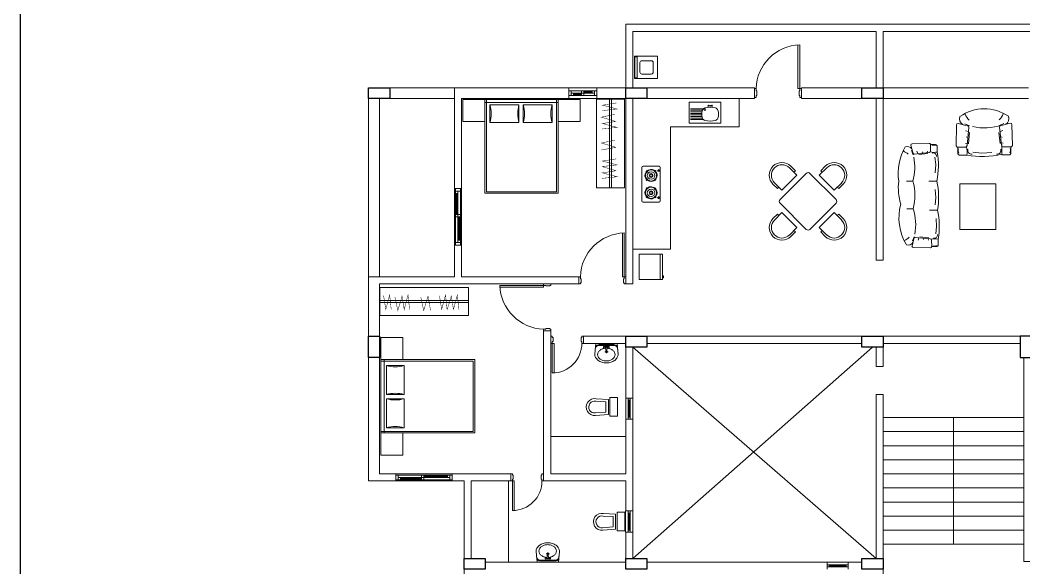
# Model space of a CAD drawing. Header units: inches. Extents: x 1 to 89, y 1 to 111.
# Drawn here: x 1.21 to 22.6, y 32.95 to 44.62 of the extents above; entities that cross this region are included whole.
import ezdxf

# ---------------------------------------------------------------- set-up
doc = ezdxf.new("R2010")
doc.units = ezdxf.units.IN
doc.header["$MEASUREMENT"] = 0
for name, color, linetype, lineweight in [('col', 250, 'Continuous', 25), ('elev 1', 252, 'Continuous', 9), ('forms', 251, 'Continuous', 20), ('FUR', 250, 'Continuous', 9), ('ROAD', 8, 'Continuous', 30), ('walls', 250, 'Continuous', 18)]:
    doc.layers.add(name, color=color, linetype=linetype, lineweight=lineweight)

msp = doc.modelspace()

# ---------------------------------------------------------------- linework, layer by layer
at = {"layer": 'col'}
for points in [[(8.633, 43.178), (9.083, 43.178), (9.083, 42.948), (8.633, 42.948)], [(14.113, 43.178), (14.563, 43.178), (14.563, 42.948), (14.113, 42.948)], [(19.147, 43.178), (19.597, 43.178), (19.597, 42.948), (19.147, 42.948)], [(8.863, 37.883), (8.863, 37.433), (8.633, 37.433), (8.633, 37.883)], [(14.113, 37.883), (14.563, 37.883), (14.563, 37.653), (14.113, 37.653)], [(19.147, 37.883), (19.597, 37.883), (19.597, 37.653), (19.147, 37.653)], [(22.747, 37.433), (22.747, 37.883), (22.517, 37.883), (22.517, 37.433)], [(10.667, 33.153), (11.117, 33.153), (11.117, 32.923), (10.667, 32.923)], [(14.113, 33.153), (14.563, 33.153), (14.563, 32.923), (14.113, 32.923)], [(19.147, 33.153), (19.597, 33.153), (19.597, 32.923), (19.147, 32.923)]]:
    msp.add_lwpolyline(points, close=True, dxfattribs=at)
at = {"layer": 'elev 1'}
for p, q in [((13.498, 43.178), (12.898, 43.178)), ((12.898, 42.948), (13.498, 42.948)), ((10.463, 41.028), (10.463, 39.828)), ((10.613, 41.028), (10.613, 39.828)), ((14.112, 36.568), (14.112, 36.118)), ((14.263, 36.568), (14.263, 36.118)), ((19.597, 36.153), (22.597, 36.153)), ((21.097, 36.153), (21.097, 33.453)), ((19.597, 35.853), (22.597, 35.853)), ((19.597, 35.553), (22.597, 35.553)), ((19.597, 35.253), (22.597, 35.253)), ((10.413, 34.953), (9.213, 34.953)), ((19.597, 34.953), (22.597, 34.953)), ((9.213, 34.803), (10.413, 34.803)), ((19.597, 34.653), (22.597, 34.653)), ((19.597, 34.353), (22.597, 34.353)), ((14.111, 34.163), (14.111, 33.713)), ((14.263, 34.163), (14.263, 33.713)), ((19.597, 34.053), (22.597, 34.053)), ((19.597, 33.753), (22.597, 33.753)), ((19.597, 33.453), (22.597, 33.453)), ((18.405, 33.074), (18.855, 33.074))]:
    msp.add_line(p, q, dxfattribs=at)
at = {"layer": 'forms'}
for p, q in [((19.372, 37.653), (14.263, 33.153)), ((19.447, 33.153), (14.263, 37.653))]:
    msp.add_line(p, q, dxfattribs=at)
at = {"layer": 'FUR'}
for p, q in [((17.783, 43.159), (17.783, 44.091)), ((14.296, 43.848), (14.296, 43.375)), ((14.787, 43.848), (14.296, 43.848)), ((14.309, 43.837), (14.309, 43.386)), ((14.357, 43.837), (14.309, 43.837)), ((14.357, 43.386), (14.357, 43.837)), ((14.415, 43.712), (14.415, 43.511)), ((14.657, 43.753), (14.456, 43.753)), ((14.699, 43.511), (14.699, 43.712)), ((14.787, 43.375), (14.787, 43.848)), ((14.456, 43.47), (14.657, 43.47)), ((14.296, 43.375), (14.787, 43.375)), ((14.309, 43.386), (14.357, 43.386)), ((13.498, 43.113), (12.898, 43.113)), ((12.898, 43.113), (12.898, 43.013)), ((12.948, 43.113), (12.898, 43.113)), ((12.898, 43.113), (12.898, 43.013)), ((12.898, 43.013), (13.448, 43.013)), ((12.948, 43.013), (12.948, 43.113)), ((12.948, 43.013), (12.948, 43.113)), ((12.948, 43.063), (13.448, 43.063)), ((12.998, 43.013), (12.998, 43.063)), ((12.998, 43.048), (13.173, 43.048)), ((12.998, 43.038), (13.173, 43.038)), ((12.998, 43.028), (13.173, 43.028)), ((13.173, 43.113), (13.173, 43.013)), ((13.223, 43.113), (13.223, 43.013)), ((13.223, 43.098), (13.398, 43.098)), ((13.223, 43.088), (13.398, 43.088)), ((13.223, 43.078), (13.398, 43.078)), ((13.398, 43.113), (13.398, 43.063)), ((13.448, 43.063), (13.448, 43.113)), ((13.448, 43.063), (13.448, 43.013)), ((13.498, 43.013), (13.448, 43.013)), ((13.498, 43.113), (13.498, 43.063)), ((13.498, 43.063), (13.498, 43.013)), ((17.807, 43.015), (17.807, 43.111)), ((17.807, 43.111), (17.822, 43.111)), ((17.822, 43.015), (17.807, 43.015)), ((17.822, 43.111), (17.822, 43.159)), ((17.822, 43.159), (17.855, 43.159)), ((17.822, 42.967), (17.822, 43.015)), ((17.855, 43.159), (17.855, 42.967)), ((11.11, 42.927), (10.638, 42.927)), ((10.638, 42.927), (10.638, 42.461)), ((11.11, 40.929), (11.11, 42.927)), ((11.11, 42.927), (12.673, 42.927)), ((11.11, 42.927), (11.11, 42.461)), ((11.11, 42.461), (11.11, 42.927)), ((11.11, 42.863), (12.673, 42.863)), ((11.143, 40.963), (11.143, 42.927)), ((11.22, 42.812), (11.22, 42.436)), ((11.838, 42.812), (11.22, 42.812)), ((11.838, 42.436), (11.838, 42.812)), ((11.927, 42.812), (11.927, 42.436)), ((12.544, 42.812), (11.927, 42.812)), ((12.544, 42.436), (12.544, 42.812)), ((12.64, 42.927), (12.64, 40.963)), ((12.673, 42.927), (12.673, 40.929)), ((13.144, 42.927), (12.673, 42.927)), ((12.673, 42.927), (12.673, 42.461)), ((13.144, 42.461), (13.144, 42.927)), ((13.767, 42.932), (13.767, 41.045)), ((13.807, 42.932), (13.807, 41.045)), ((15.463, 42.869), (15.463, 42.42)), ((15.463, 42.869), (16.136, 42.869)), ((16.136, 42.869), (16.136, 42.42)), ((16.529, 42.948), (16.529, 42.348)), ((17.855, 42.967), (17.822, 42.967)), ((15.767, 42.731), (15.493, 42.731)), ((15.746, 42.698), (15.493, 42.698)), ((15.737, 42.664), (15.493, 42.664)), ((15.733, 42.631), (15.493, 42.631)), ((15.733, 42.598), (15.493, 42.598)), ((10.638, 42.461), (11.11, 42.461)), ((11.22, 42.436), (11.838, 42.436)), ((11.927, 42.436), (12.544, 42.436)), ((12.673, 42.461), (13.144, 42.461)), ((16.136, 42.42), (15.463, 42.42)), ((15.737, 42.565), (15.493, 42.565)), ((15.746, 42.532), (15.493, 42.532)), ((15.767, 42.498), (15.493, 42.498)), ((21.159, 42.383), (21.156, 41.943)), ((21.388, 42.369), (21.195, 42.419)), ((21.335, 42.408), (21.441, 42.365)), ((22.167, 42.413), (22.06, 42.369)), ((22.114, 42.374), (22.306, 42.426)), ((22.342, 42.39), (22.351, 41.949)), ((15.063, 42.348), (15.063, 39.741)), ((15.063, 42.348), (16.529, 42.348)), ((21.413, 42.245), (21.355, 42.263)), ((21.385, 41.948), (21.424, 42.334)), ((21.437, 42.221), (21.415, 41.984)), ((22.066, 42.224), (22.092, 41.988)), ((22.121, 41.952), (22.078, 42.337)), ((22.09, 42.248), (22.148, 42.268)), ((20.231, 41.795), (20.188, 41.953)), ((20.218, 41.983), (20.581, 41.99)), ((20.608, 41.964), (20.627, 41.965)), ((20.608, 41.964), (20.608, 41.831)), ((20.627, 41.965), (20.644, 41.966)), ((20.644, 41.966), (20.658, 41.966)), ((20.658, 41.966), (20.669, 41.967)), ((20.669, 41.967), (20.679, 41.967)), ((20.679, 41.967), (20.687, 41.967)), ((20.687, 41.967), (20.694, 41.966)), ((20.694, 41.966), (20.7, 41.966)), ((20.7, 41.966), (20.706, 41.965)), ((20.706, 41.965), (20.711, 41.965)), ((20.711, 41.965), (20.715, 41.964)), ((20.715, 41.964), (20.719, 41.963)), ((20.719, 41.963), (20.723, 41.962)), ((20.723, 41.962), (20.727, 41.96)), ((20.727, 41.96), (20.73, 41.959)), ((20.73, 41.959), (20.733, 41.957)), ((20.733, 41.957), (20.737, 41.955)), ((20.737, 41.955), (20.739, 41.952)), ((20.739, 41.952), (20.742, 41.949)), ((20.742, 41.949), (20.744, 41.946)), ((20.744, 41.946), (20.746, 41.943)), ((20.746, 41.943), (20.747, 41.939)), ((20.747, 41.939), (20.748, 41.934)), ((20.748, 41.934), (20.749, 41.93)), ((20.749, 41.93), (20.749, 41.808)), ((21.385, 41.998), (21.352, 41.993)), ((21.399, 42.129), (21.37, 42.124)), ((22.105, 42.133), (22.134, 42.128)), ((22.12, 42.002), (22.154, 41.998)), ((22.128, 41.76), (22.127, 41.969)), ((20.199, 41.838), (20.235, 41.751)), ((20.579, 41.801), (20.261, 41.765)), ((20.335, 41.775), (20.318, 41.823)), ((20.355, 41.755), (20.55, 41.776)), ((20.43, 41.788), (20.434, 41.812)), ((20.538, 41.8), (20.541, 41.828)), ((21.186, 41.85), (21.185, 41.836)), ((21.185, 41.836), (21.186, 41.824)), ((21.187, 41.887), (21.186, 41.867)), ((21.186, 41.867), (21.186, 41.85)), ((21.186, 41.824), (21.186, 41.814)), ((21.186, 41.814), (21.186, 41.806)), ((21.186, 41.806), (21.187, 41.799)), ((21.188, 41.911), (21.187, 41.887)), ((21.187, 41.799), (21.188, 41.792)), ((21.188, 41.911), (21.349, 41.912)), ((21.188, 41.792), (21.189, 41.786)), ((21.189, 41.786), (21.19, 41.78)), ((21.19, 41.78), (21.191, 41.775)), ((21.191, 41.775), (21.192, 41.771)), ((21.192, 41.771), (21.194, 41.766)), ((21.194, 41.766), (21.196, 41.762)), ((21.196, 41.762), (21.198, 41.759)), ((21.198, 41.759), (21.201, 41.755)), ((21.201, 41.755), (21.204, 41.752)), ((21.204, 41.752), (21.208, 41.748)), ((21.208, 41.748), (21.211, 41.746)), ((21.211, 41.746), (21.216, 41.744)), ((21.216, 41.744), (21.221, 41.742)), ((21.221, 41.742), (21.226, 41.741)), ((21.226, 41.741), (21.231, 41.741)), ((21.231, 41.741), (21.379, 41.741)), ((21.512, 41.806), (21.701, 41.783)), ((21.701, 41.783), (21.914, 41.798)), ((22.277, 41.747), (22.13, 41.746)), ((22.319, 41.918), (22.158, 41.917)), ((22.283, 41.747), (22.277, 41.747)), ((22.288, 41.748), (22.283, 41.747)), ((22.293, 41.75), (22.288, 41.748)), ((22.297, 41.752), (22.293, 41.75)), ((22.301, 41.755), (22.297, 41.752)), ((22.305, 41.758), (22.301, 41.755)), ((22.308, 41.761), (22.305, 41.758)), ((22.31, 41.765), (22.308, 41.761)), ((22.313, 41.769), (22.31, 41.765)), ((22.314, 41.773), (22.313, 41.769)), ((22.316, 41.777), (22.314, 41.773)), ((22.317, 41.782), (22.316, 41.777)), ((22.319, 41.787), (22.317, 41.782)), ((22.319, 41.918), (22.32, 41.894)), ((22.32, 41.792), (22.319, 41.787)), ((22.32, 41.894), (22.321, 41.873)), ((22.321, 41.805), (22.32, 41.799)), ((22.32, 41.799), (22.32, 41.792)), ((22.321, 41.873), (22.322, 41.857)), ((22.322, 41.812), (22.321, 41.805)), ((22.322, 41.857), (22.322, 41.842)), ((22.322, 41.842), (22.322, 41.831)), ((22.322, 41.831), (22.322, 41.821)), ((22.322, 41.821), (22.322, 41.812)), ((14.484, 41.507), (14.822, 41.507)), ((17.632, 41.505), (17.727, 41.41)), ((18.364, 41.505), (18.268, 41.41)), ((20.697, 41.697), (20.718, 41.542)), ((20.718, 41.542), (20.707, 41.366)), ((14.457, 41.48), (14.457, 40.769)), ((14.55, 41.407), (14.554, 41.411)), ((14.577, 41.38), (14.55, 41.407)), ((14.554, 41.411), (14.581, 41.384)), ((14.581, 41.384), (14.577, 41.38)), ((14.752, 41.413), (14.725, 41.387)), ((14.725, 41.387), (14.729, 41.383)), ((14.729, 41.383), (14.756, 41.409)), ((14.756, 41.409), (14.752, 41.413)), ((14.812, 41.398), (14.812, 41.427)), ((14.812, 41.427), (14.816, 41.427)), ((14.816, 41.398), (14.812, 41.398)), ((14.816, 41.427), (14.816, 41.398)), ((14.849, 41.48), (14.849, 40.769)), ((17.958, 41.354), (17.401, 40.797)), ((17.759, 41.314), (17.441, 40.996)), ((17.6, 41.473), (17.759, 41.314)), ((17.727, 41.41), (17.695, 41.378)), ((18.594, 40.797), (18.037, 41.354)), ((18.395, 41.473), (18.236, 41.314)), ((18.236, 41.314), (18.554, 40.996)), ((18.268, 41.41), (18.3, 41.378)), ((14.548, 41.209), (14.574, 41.235)), ((14.552, 41.205), (14.548, 41.209)), ((14.578, 41.231), (14.552, 41.205)), ((14.574, 41.235), (14.578, 41.231)), ((14.727, 41.238), (14.723, 41.234)), ((14.723, 41.234), (14.749, 41.207)), ((14.753, 41.211), (14.727, 41.238)), ((14.749, 41.207), (14.753, 41.211)), ((17.345, 41.028), (17.25, 41.123)), ((17.441, 40.996), (17.282, 41.155)), ((18.554, 40.996), (18.714, 41.155)), ((18.65, 41.028), (18.745, 41.123)), ((20.229, 41.187), (20.093, 41.186)), ((20.741, 41.19), (20.568, 41.189)), ((21.235, 41.129), (21.235, 40.155)), ((22.001, 41.129), (21.235, 41.129)), ((22.001, 40.155), (22.001, 41.129)), ((10.488, 41.028), (10.488, 40.928)), ((10.488, 41.028), (10.588, 41.028)), ((10.488, 40.978), (10.488, 41.028)), ((10.588, 41.028), (10.488, 41.028)), ((10.488, 40.428), (10.488, 40.978)), ((10.588, 40.978), (10.488, 40.978)), ((10.588, 40.978), (10.488, 40.978)), ((10.588, 40.978), (10.488, 40.978)), ((10.538, 40.928), (10.488, 40.928)), ((10.503, 40.928), (10.503, 40.478)), ((10.513, 40.928), (10.513, 40.478)), ((10.523, 40.928), (10.523, 40.478)), ((10.538, 40.928), (10.538, 40.978)), ((10.538, 40.478), (10.538, 40.928)), ((10.588, 40.428), (10.588, 41.028)), ((10.588, 41.028), (10.588, 40.978)), ((12.673, 40.929), (11.11, 40.929)), ((12.64, 40.963), (11.143, 40.963)), ((14.552, 41.044), (14.548, 41.04)), ((14.548, 41.04), (14.574, 41.014)), ((14.577, 40.869), (14.55, 40.842)), ((14.578, 41.018), (14.552, 41.044)), ((14.554, 40.838), (14.581, 40.865)), ((14.574, 41.014), (14.578, 41.018)), ((14.581, 40.865), (14.577, 40.869)), ((14.723, 41.015), (14.749, 41.042)), ((14.727, 41.011), (14.723, 41.015)), ((14.725, 40.862), (14.729, 40.866)), ((14.752, 40.836), (14.725, 40.862)), ((14.753, 41.038), (14.727, 41.011)), ((14.729, 40.866), (14.756, 40.84)), ((14.749, 41.042), (14.753, 41.038)), ((17.377, 41.06), (17.345, 41.028)), ((18.618, 41.06), (18.65, 41.028)), ((20.722, 40.837), (20.709, 41.013)), ((14.484, 40.742), (14.822, 40.742)), ((14.55, 40.842), (14.554, 40.838)), ((14.756, 40.84), (14.752, 40.836)), ((14.812, 40.851), (14.812, 40.822)), ((14.816, 40.851), (14.812, 40.851)), ((14.812, 40.822), (14.816, 40.822)), ((14.816, 40.822), (14.816, 40.851)), ((17.401, 40.718), (17.958, 40.161)), ((18.037, 40.161), (18.594, 40.718)), ((20.703, 40.682), (20.722, 40.837)), ((10.488, 40.478), (10.588, 40.478)), ((10.538, 39.878), (10.538, 40.478)), ((10.588, 39.828), (10.588, 40.478)), ((17.25, 40.391), (17.345, 40.487)), ((17.282, 40.36), (17.441, 40.519)), ((17.345, 40.487), (17.377, 40.455)), ((17.441, 40.519), (17.759, 40.201)), ((18.554, 40.519), (18.236, 40.201)), ((18.714, 40.36), (18.554, 40.519)), ((18.65, 40.487), (18.618, 40.455)), ((18.745, 40.391), (18.65, 40.487)), ((20.235, 40.599), (20.099, 40.598)), ((20.756, 40.572), (20.584, 40.571)), ((10.488, 40.428), (10.488, 39.828)), ((10.488, 40.428), (10.538, 40.428)), ((10.538, 40.428), (10.588, 40.428)), ((10.553, 39.928), (10.553, 40.428)), ((10.563, 39.928), (10.563, 40.428)), ((10.573, 39.928), (10.573, 40.428)), ((20.719, 40.064), (20.738, 40.22)), ((20.738, 40.22), (20.725, 40.395)), ((14.041, 39.153), (14.041, 40.085)), ((17.759, 40.201), (17.6, 40.041)), ((17.727, 40.105), (17.632, 40.01)), ((17.695, 40.137), (17.727, 40.105)), ((18.236, 40.201), (18.395, 40.041)), ((18.3, 40.137), (18.268, 40.105)), ((18.268, 40.105), (18.364, 40.01)), ((20.222, 39.917), (20.257, 40.005)), ((20.377, 40.002), (20.572, 39.983)), ((21.235, 40.155), (22.001, 40.155)), ((10.488, 39.878), (10.488, 39.828)), ((10.588, 39.878), (10.488, 39.878)), ((10.588, 39.878), (10.488, 39.878)), ((10.488, 39.828), (10.588, 39.828)), ((10.488, 39.828), (10.588, 39.828)), ((10.588, 39.928), (10.538, 39.928)), ((20.254, 39.961), (20.213, 39.802)), ((20.601, 39.959), (20.283, 39.991)), ((20.357, 39.982), (20.341, 39.934)), ((20.452, 39.97), (20.457, 39.947)), ((20.56, 39.959), (20.564, 39.931)), ((20.632, 39.797), (20.631, 39.929)), ((20.632, 39.797), (20.651, 39.795)), ((20.651, 39.795), (20.668, 39.795)), ((20.668, 39.795), (20.682, 39.794)), ((20.682, 39.794), (20.694, 39.794)), ((20.694, 39.794), (20.704, 39.794)), ((20.704, 39.794), (20.712, 39.795)), ((20.712, 39.795), (20.719, 39.795)), ((20.719, 39.795), (20.725, 39.796)), ((20.725, 39.796), (20.73, 39.796)), ((20.73, 39.796), (20.735, 39.797)), ((20.735, 39.797), (20.74, 39.798)), ((20.74, 39.798), (20.744, 39.799)), ((20.744, 39.799), (20.748, 39.8)), ((20.748, 39.8), (20.751, 39.801)), ((20.751, 39.801), (20.755, 39.803)), ((20.755, 39.803), (20.758, 39.805)), ((20.758, 39.805), (20.761, 39.807)), ((20.761, 39.807), (20.763, 39.81)), ((20.763, 39.81), (20.766, 39.812)), ((20.766, 39.812), (20.768, 39.816)), ((20.768, 39.816), (20.77, 39.819)), ((20.77, 39.819), (20.771, 39.823)), ((20.771, 39.823), (20.772, 39.827)), ((20.772, 39.832), (20.772, 39.954)), ((20.772, 39.827), (20.772, 39.832)), ((14.263, 39.741), (15.063, 39.741)), ((14.893, 39.636), (14.402, 39.636)), ((14.402, 39.636), (14.402, 39.092)), ((14.848, 39.092), (14.848, 39.636)), ((14.893, 39.092), (14.893, 39.636)), ((20.242, 39.772), (20.606, 39.77)), ((14.079, 39.105), (14.079, 39.153)), ((14.079, 39.153), (14.113, 39.153)), ((14.113, 39.153), (14.113, 39.003)), ((14.914, 39.173), (14.903, 39.173)), ((14.903, 39.173), (14.903, 39.126)), ((14.914, 39.126), (14.914, 39.173)), ((12.363, 39.003), (12.513, 39.003)), ((12.363, 38.969), (12.363, 39.003)), ((12.411, 38.969), (12.363, 38.969)), ((12.411, 38.955), (12.411, 38.969)), ((12.497, 38.955), (12.411, 38.955)), ((12.513, 38.969), (12.497, 38.969)), ((12.497, 38.969), (12.497, 38.955)), ((12.513, 39.003), (12.513, 38.969)), ((13.146, 39.003), (13.113, 39.003)), ((14.065, 39.019), (14.065, 39.105)), ((14.065, 39.105), (14.079, 39.105)), ((14.079, 39.019), (14.065, 39.019)), ((14.079, 39.003), (14.079, 39.019)), ((14.113, 39.003), (14.079, 39.003)), ((14.402, 39.092), (14.893, 39.092)), ((14.903, 39.126), (14.914, 39.126)), ((12.363, 38.931), (11.431, 38.931)), ((8.874, 38.644), (10.761, 38.644)), ((8.874, 38.604), (10.761, 38.604)), ((12.513, 38.036), (12.513, 38.003)), ((12.548, 37.883), (12.513, 37.883)), ((13.178, 37.883), (13.178, 37.858)), ((13.213, 37.883), (13.178, 37.883)), ((8.897, 37.861), (8.897, 37.389)), ((9.364, 37.861), (8.897, 37.861)), ((9.364, 37.389), (9.364, 37.861)), ((12.548, 37.733), (12.513, 37.733)), ((12.548, 37.773), (12.563, 37.773)), ((12.588, 37.733), (12.588, 37.104)), ((13.178, 37.858), (13.163, 37.858)), ((13.163, 37.858), (13.163, 37.773)), ((13.163, 37.773), (13.178, 37.773)), ((13.178, 37.773), (13.178, 37.733)), ((13.213, 37.733), (13.178, 37.733)), ((8.897, 37.389), (10.895, 37.389)), ((8.897, 35.826), (8.897, 37.389)), ((8.897, 37.389), (9.364, 37.389)), ((8.897, 37.356), (10.862, 37.356)), ((8.962, 35.826), (8.962, 37.389)), ((9.389, 37.261), (9.013, 37.261)), ((9.013, 37.261), (9.013, 36.643)), ((9.389, 36.643), (9.389, 37.261)), ((10.862, 37.356), (10.862, 35.859)), ((10.895, 37.389), (10.895, 35.826)), ((9.013, 36.643), (9.389, 36.643)), ((13.775, 36.583), (13.775, 36.183)), ((13.94, 36.583), (13.775, 36.583)), ((13.94, 36.183), (13.94, 36.583)), ((9.389, 36.554), (9.013, 36.554)), ((9.013, 36.554), (9.013, 35.936)), ((9.389, 35.936), (9.389, 36.554)), ((13.477, 36.501), (13.689, 36.488)), ((13.484, 36.554), (13.742, 36.538)), ((13.689, 36.488), (13.689, 36.268)), ((13.742, 36.538), (13.742, 36.218)), ((14.167, 36.568), (14.209, 36.568)), ((14.167, 36.118), (14.167, 36.568)), ((14.187, 36.162), (14.187, 36.524)), ((14.209, 36.118), (14.209, 36.568)), ((13.689, 36.268), (13.466, 36.252)), ((13.742, 36.218), (13.471, 36.198)), ((13.775, 36.183), (13.94, 36.183)), ((14.209, 36.118), (14.167, 36.118)), ((10.862, 35.859), (8.897, 35.859)), ((10.895, 35.826), (8.897, 35.826)), ((8.897, 35.826), (9.364, 35.826)), ((8.897, 35.826), (8.897, 35.354)), ((9.364, 35.826), (8.897, 35.826)), ((9.013, 35.936), (9.389, 35.936)), ((9.364, 35.354), (9.364, 35.826)), ((14.113, 35.753), (12.513, 35.753)), ((8.897, 35.354), (9.364, 35.354)), ((9.813, 34.928), (9.213, 34.928)), ((9.213, 34.828), (9.213, 34.928)), ((9.213, 34.928), (9.263, 34.928)), ((9.213, 34.928), (9.213, 34.828)), ((9.263, 34.928), (9.263, 34.828)), ((9.263, 34.928), (9.263, 34.828)), ((9.263, 34.928), (9.263, 34.828)), ((9.313, 34.878), (9.263, 34.878)), ((9.313, 34.878), (9.313, 34.828)), ((9.763, 34.878), (9.313, 34.878)), ((10.413, 34.928), (9.763, 34.928)), ((9.763, 34.828), (9.763, 34.928)), ((10.363, 34.878), (9.763, 34.878)), ((9.813, 34.878), (9.813, 34.928)), ((10.313, 34.913), (9.813, 34.913)), ((10.313, 34.903), (9.813, 34.903)), ((10.313, 34.893), (9.813, 34.893)), ((9.813, 34.828), (9.813, 34.878)), ((10.313, 34.928), (10.313, 34.878)), ((10.363, 34.928), (10.363, 34.828)), ((10.363, 34.928), (10.363, 34.828)), ((10.413, 34.828), (10.413, 34.928)), ((10.413, 34.828), (10.413, 34.928)), ((11.698, 34.953), (11.663, 34.953)), ((12.328, 34.928), (12.313, 34.928)), ((12.313, 34.928), (12.313, 34.843)), ((12.328, 34.953), (12.328, 34.928)), ((12.363, 34.953), (12.328, 34.953)), ((9.213, 34.828), (9.313, 34.828)), ((9.263, 34.828), (9.213, 34.828)), ((9.813, 34.828), (9.263, 34.828)), ((9.313, 34.863), (9.763, 34.863)), ((9.313, 34.853), (9.763, 34.853)), ((9.313, 34.843), (9.763, 34.843)), ((9.813, 34.828), (10.413, 34.828)), ((10.363, 34.828), (10.413, 34.828)), ((11.617, 34.803), (11.617, 33.073)), ((11.698, 34.803), (11.663, 34.803)), ((11.698, 34.843), (11.713, 34.843)), ((11.738, 34.803), (11.738, 34.174)), ((12.313, 34.843), (12.328, 34.843)), ((12.328, 34.843), (12.328, 34.803)), ((12.363, 34.803), (12.328, 34.803)), ((13.631, 34.056), (13.842, 34.043)), ((13.638, 34.109), (13.896, 34.093)), ((13.842, 34.043), (13.842, 33.823)), ((13.896, 34.093), (13.896, 33.773)), ((13.929, 34.138), (13.929, 33.738)), ((14.093, 34.138), (13.929, 34.138)), ((14.093, 33.738), (14.093, 34.138)), ((14.166, 34.163), (14.208, 34.163)), ((14.166, 33.713), (14.166, 34.163)), ((14.186, 33.757), (14.186, 34.119)), ((14.208, 33.713), (14.208, 34.163)), ((13.842, 33.823), (13.619, 33.806)), ((13.896, 33.773), (13.625, 33.753)), ((13.929, 33.738), (14.093, 33.738)), ((14.208, 33.713), (14.166, 33.713)), ((18.405, 32.977), (18.405, 33.019)), ((18.855, 33.019), (18.405, 33.019)), ((18.855, 32.977), (18.405, 32.977)), ((18.811, 32.998), (18.449, 32.998)), ((18.855, 33.019), (18.855, 32.977))]:
    msp.add_line(p, q, dxfattribs=at)
for points in [[(17.822, 43.159), (17.822, 44.092, 0.396451), (16.889, 43.159, 0.396451)], [(14.079, 39.153), (14.079, 40.086, 0.396451), (13.146, 39.153, 0.396451)], [(12.363, 38.969), (11.43, 38.969, 0.396451), (12.363, 38.036, 0.396451)], [(12.548, 37.733), (12.548, 37.103, 0.414214), (13.178, 37.733, -351089175974993.375)], [(13.462, 37.602), (13.462, 37.607, -0.414214), (13.545, 37.69), (13.701, 37.69), (13.856, 37.69, -0.414214), (13.939, 37.607), (13.939, 37.602)], [(13.467, 37.669, -0.229741), (13.545, 37.707), (13.856, 37.707, -0.229741), (13.935, 37.669)], [(13.451, 37.503, 0.126822), (13.469, 37.435, 0.10607), (13.524, 37.371, 0.085783), (13.602, 37.331, 0.075445), (13.701, 37.316, 0.075445), (13.799, 37.331, 0.085783), (13.877, 37.371, 0.10607), (13.932, 37.435, 0.126822), (13.95, 37.503, 0.045361), (13.947, 37.529, 0.10607)], [(13.454, 37.529, 0.045361), (13.451, 37.503, 0.126822)], [(13.513, 37.494, 0.12971), (13.526, 37.444, 0.10642), (13.567, 37.398, 0.084454), (13.626, 37.369, 0.073566), (13.699, 37.358, 0.073566), (13.773, 37.369, 0.084454), (13.832, 37.398, 0.10642), (13.873, 37.444, 0.12971), (13.886, 37.494, 0.12971), (13.873, 37.544, 0.10642), (13.832, 37.591, 0.084454), (13.773, 37.62, 0.058047), (13.715, 37.63, 0.073566)], [(13.686, 37.63, 0.060302), (13.626, 37.62, 0.084454), (13.567, 37.591, 0.10642), (13.526, 37.544, 0.12971), (13.513, 37.494, 0.12971)], [(13.673, 37.638), (13.681, 37.638, -0.385832), (13.686, 37.635), (13.691, 37.582, 0.270314), (13.71, 37.582), (13.716, 37.635, -0.385832), (13.72, 37.638), (13.728, 37.638)], [(11.698, 34.803), (11.698, 34.173, 0.414214), (12.328, 34.803, -351089175974993.375)], [(12.202, 33.301, -0.126822), (12.219, 33.37, -0.10607), (12.275, 33.433, -0.085783), (12.353, 33.473, -0.075445), (12.451, 33.488, -0.075445), (12.549, 33.473, -0.085783), (12.627, 33.433, -0.10607), (12.682, 33.37, -0.126822), (12.7, 33.301, -0.045361), (12.698, 33.276, -0.10607)], [(12.263, 33.31, -0.12971), (12.276, 33.36, -0.10642), (12.318, 33.406, -0.084454), (12.376, 33.436, -0.073566), (12.45, 33.446, -0.073566), (12.523, 33.436, -0.084454), (12.582, 33.406, -0.10642), (12.623, 33.36, -0.12971), (12.636, 33.31, -0.12971), (12.623, 33.26, -0.10642), (12.582, 33.214, -0.084454), (12.523, 33.184, -0.058047), (12.465, 33.174, -0.073566)], [(12.204, 33.276, -0.045361), (12.202, 33.301, -0.126822)], [(12.212, 33.203), (12.212, 33.197, 0.414214), (12.295, 33.114), (12.451, 33.114), (12.607, 33.114, 0.414214), (12.69, 33.197), (12.69, 33.203)], [(12.436, 33.174, -0.060302), (12.376, 33.184, -0.084454), (12.318, 33.214, -0.10642), (12.276, 33.26, -0.12971), (12.263, 33.31, -0.12971)], [(12.424, 33.166), (12.432, 33.166, 0.385832), (12.436, 33.17), (12.441, 33.222, -0.270314), (12.461, 33.222), (12.466, 33.17, 0.385832), (12.47, 33.166), (12.478, 33.166)], [(12.217, 33.136, 0.229741), (12.295, 33.098), (12.607, 33.098, 0.229741), (12.685, 33.136)]]:
    msp.add_lwpolyline(points, format="xyb", dxfattribs=at)
for points in [[(16.855, 43.159), (16.855, 42.967), (16.889, 42.967), (16.889, 43.015), (16.903, 43.015), (16.903, 43.111), (16.889, 43.111), (16.889, 43.159)], [(14.087, 42.932), (13.487, 42.932), (13.487, 41.045), (14.087, 41.045)], [(8.874, 38.924), (8.874, 38.324), (10.761, 38.324), (10.761, 38.924)], [(14.209, 36.524), (14.209, 36.568), (14.167, 36.568), (14.167, 36.524)], [(14.209, 36.118), (14.209, 36.162), (14.167, 36.162), (14.167, 36.118)], [(14.208, 34.119), (14.208, 34.163), (14.166, 34.163), (14.166, 34.119)], [(14.208, 33.713), (14.208, 33.757), (14.166, 33.757), (14.166, 33.713)], [(18.449, 33.019), (18.405, 33.019), (18.405, 32.977), (18.449, 32.977)], [(18.855, 33.019), (18.811, 33.019), (18.811, 32.977), (18.855, 32.977)]]:
    msp.add_lwpolyline(points, close=True, dxfattribs=at)
for points in [[(17.822, 43.159), (17.783, 43.159)], [(13.146, 39.003), (13.146, 39.019), (13.161, 39.019), (13.161, 39.105), (13.146, 39.105), (13.146, 39.153), (13.113, 39.153), (13.113, 39.003)], [(14.079, 39.153), (14.041, 39.153)], [(12.363, 38.969), (12.363, 38.931)], [(12.513, 38.036), (12.497, 38.036), (12.497, 38.051), (12.411, 38.051), (12.411, 38.036), (12.363, 38.036), (12.363, 38.003), (12.513, 38.003)], [(12.513, 37.733), (12.513, 37.883)], [(12.548, 37.883), (12.548, 37.858), (12.563, 37.858), (12.563, 37.773)], [(13.213, 37.733), (13.213, 37.883)], [(12.548, 37.773), (12.548, 37.758), (12.548, 37.733)], [(12.548, 37.733), (12.588, 37.733)], [(13.451, 37.503), (13.472, 37.731), (13.929, 37.731), (13.95, 37.503)], [(13.686, 37.63), (13.642, 37.63), (13.642, 37.647), (13.642, 37.663), (13.701, 37.663), (13.759, 37.663), (13.759, 37.647), (13.759, 37.63), (13.715, 37.63)], [(13.728, 37.655), (13.673, 37.655)], [(13.667, 37.554), (13.701, 37.554), (13.735, 37.554)], [(13.676, 37.647), (13.684, 37.647)], [(13.701, 37.524), (13.701, 37.579)], [(13.726, 37.647), (13.717, 37.647)], [(11.663, 34.803), (11.663, 34.953)], [(11.698, 34.953), (11.698, 34.928), (11.713, 34.928), (11.713, 34.843)], [(12.363, 34.803), (12.363, 34.953)], [(11.698, 34.843), (11.698, 34.828), (11.698, 34.803)], [(11.698, 34.803), (11.738, 34.803)], [(12.202, 33.301), (12.222, 33.073), (12.679, 33.073), (12.7, 33.301)], [(12.436, 33.174), (12.393, 33.174), (12.393, 33.157), (12.393, 33.141), (12.451, 33.141), (12.509, 33.141), (12.509, 33.157), (12.509, 33.174), (12.465, 33.174)], [(12.417, 33.25), (12.451, 33.25), (12.485, 33.25)], [(12.426, 33.157), (12.435, 33.157)], [(12.451, 33.28), (12.451, 33.225)], [(12.476, 33.157), (12.467, 33.157)], [(12.478, 33.149), (12.424, 33.149)]]:
    msp.add_lwpolyline(points, dxfattribs=at)
at = {"layer": 'FUR', "const_width": 0.01}
for points in [[(13.905, 42.857), (13.905, 42.853), (13.618, 42.806), (13.928, 42.725), (13.61, 42.69)], [(13.885, 42.612), (13.595, 42.55), (13.905, 42.457)], [(13.905, 42.465), (13.905, 42.461), (13.618, 42.415), (13.928, 42.333), (13.61, 42.298)], [(13.885, 42.062), (13.595, 42), (13.905, 41.907)], [(13.905, 41.907), (13.591, 41.852)], [(13.905, 41.666), (13.905, 41.662), (13.618, 41.616), (13.928, 41.534), (13.61, 41.499)], [(13.61, 41.499), (13.905, 41.41)], [(13.905, 41.414), (13.905, 41.41), (13.618, 41.364), (13.928, 41.282), (13.61, 41.247)], [(8.95, 38.742), (8.954, 38.742), (9, 38.455), (9.081, 38.765), (9.116, 38.448)], [(9.194, 38.723), (9.256, 38.432), (9.349, 38.742)], [(9.341, 38.742), (9.345, 38.742), (9.392, 38.455), (9.473, 38.765), (9.508, 38.448)], [(9.745, 38.723), (9.807, 38.432), (9.9, 38.742)], [(9.9, 38.742), (9.954, 38.428)], [(10.14, 38.742), (10.144, 38.742), (10.19, 38.455), (10.272, 38.765), (10.307, 38.448)], [(10.307, 38.448), (10.396, 38.742)], [(10.392, 38.742), (10.396, 38.742), (10.442, 38.455), (10.524, 38.765), (10.559, 38.448)]]:
    msp.add_lwpolyline(points, dxfattribs=at)
at = {"layer": 'FUR'}
for centre, radius in [((15.874, 42.794), 0.0112), ((15.912, 42.794), 0.00747), ((15.949, 42.794), 0.0112), ((15.8, 42.712), 0.0187), ((14.652, 41.309), 0.119), ((14.652, 41.309), 0.0793), ((14.652, 41.309), 0.0396), ((14.652, 41.309), 0.0281), ((14.652, 40.94), 0.119), ((14.652, 40.94), 0.0793), ((14.652, 40.94), 0.0396), ((14.652, 40.94), 0.0281), ((13.659, 37.647), 0.0166), ((13.742, 37.647), 0.0166), ((13.701, 37.554), 0.0208), ((13.701, 37.554), 0.0166), ((12.409, 33.157), 0.0166), ((12.451, 33.25), 0.0208), ((12.451, 33.25), 0.0166), ((12.492, 33.157), 0.0166)]:
    msp.add_circle(centre, radius, dxfattribs=at)
for centre, radius, start, end in [((14.456, 43.712), 0.0412, 90, 180), ((14.657, 43.712), 0.0412, 0, 90), ((14.456, 43.511), 0.0412, 180, 270), ((14.657, 43.511), 0.0412, 270, 0), ((10.575, 42.624), 0.672, 343.7398, 16.2602), ((12.483, 42.624), 0.672, 163.7398, 196.2602), ((11.282, 42.624), 0.672, 343.7398, 16.2602), ((13.189, 42.624), 0.672, 163.7398, 196.2602), ((15.986, 42.615), 0.254, 159.8705, 200.1295), ((15.818, 42.676), 0.0747, 105.8118, 159.8705), ((15.818, 42.676), 0.0747, 105.8118, 159.8705), ((15.912, 42.346), 0.418, 74.1882, 105.8118), ((16.005, 42.676), 0.0747, 20.1295, 74.1882), ((16.005, 42.676), 0.0747, 20.1295, 74.1882), ((15.837, 42.615), 0.254, 339.8705, 20.1295), ((21.754, 41.832), 0.897, 55.2151, 125.4348), ((21.791, 42.828), 0.496, 205.4689, 223.0316), ((21.705, 42.828), 0.496, 317.6183, 335.1811), ((22.128, 42.521), 0.146, 303.5767, 19.2371), ((15.818, 42.553), 0.0747, 200.1295, 254.1882), ((15.818, 42.553), 0.0747, 200.1295, 254.1882), ((15.912, 42.884), 0.418, 254.1882, 285.8118), ((16.005, 42.553), 0.0747, 285.8118, 339.8705), ((16.005, 42.553), 0.0747, 285.8118, 339.8705), ((21.195, 42.383), 0.036, 90.325, 180.325), ((21.372, 42.516), 0.146, 161.4129, 237.0733), ((21.388, 42.333), 0.036, 0.325, 90.325), ((21.758, 43.523), 1.2, 257.792, 287.8054), ((22.114, 42.338), 0.036, 90.325, 180.325), ((22.306, 42.39), 0.036, 0.325, 90.325), ((20.11, 41.807), 0.12, 33.5767, 109.2371), ((20.218, 41.954), 0.0297, 90.325, 180.325), ((20.583, 41.966), 0.0245, 354.8134, 94.4354), ((20.665, 41.86), 0.097, 61.2124, 107.3925), ((21.185, 41.941), 0.0297, 176.2146, 275.8366), ((21.349, 41.948), 0.036, 270.325, 0.325), ((22.157, 41.953), 0.036, 180.325, 270.325), ((22.576, 41.831), 0.454, 167.7567, 190.7739), ((22.321, 41.947), 0.0297, 264.8134, 4.4354), ((21.118, 41.338), 1.199, 150.9518, 187.3283), ((19.856, 41.458), 0.41, 47.6183, 65.1811), ((20.261, 41.795), 0.0297, 180.325, 270.325), ((20.579, 41.831), 0.0297, 270.325, 0.325), ((20.679, 42.176), 0.375, 257.7567, 280.7739), ((20.667, 41.722), 0.0665, 352.5402, 109.4026), ((19.174, 41.52), 1.601, 348.0841, 10.3442), ((21.315, 41.843), 0.118, 163.2574, 209.4375), ((20.932, 41.821), 0.454, 349.876, 12.8933), ((21.706, 43.655), 1.941, 260.3057, 282.5658), ((21.482, 41.842), 0.0806, 161.2474, 278.1097), ((22.026, 41.845), 0.0806, 262.5402, 19.4026), ((22.193, 41.848), 0.118, 331.2124, 17.3925), ((14.484, 41.48), 0.0273, 90, 180), ((14.822, 41.48), 0.0273, 0, 90), ((17.441, 41.314), 0.27, 45, 225), ((17.441, 41.314), 0.225, 45, 225), ((18.554, 41.314), 0.27, 315, 135), ((18.554, 41.314), 0.225, 315, 135), ((19.283, 41.479), 0.99, 342.8446, 12.858), ((14.652, 41.309), 0.13, 30.0671, 27.5204), ((14.803, 41.413), 0.0104, 149.2024, 180), ((14.803, 41.413), 0.0104, 180, 210.7976), ((14.808, 41.409), 0.0165, 124.796, 149.2024), ((14.808, 41.416), 0.0165, 210.7976, 235.204), ((14.811, 41.405), 0.0224, 106.0581, 124.796), ((14.811, 41.421), 0.0224, 235.204, 253.9419), ((14.814, 41.413), 0.0106, 99.9102, 260.0898), ((14.813, 41.397), 0.0305, 90, 106.0581), ((14.813, 41.428), 0.0305, 253.9419, 270), ((14.813, 41.397), 0.0305, 73.9419, 90), ((14.813, 41.428), 0.0305, 270, 286.0581), ((14.814, 41.413), 0.0106, 279.7177, 80.2823), ((14.816, 41.405), 0.0224, 55.204, 73.9419), ((14.816, 41.421), 0.0224, 286.0581, 304.796), ((14.819, 41.409), 0.0165, 30.7976, 55.204), ((14.819, 41.416), 0.0165, 304.796, 329.2024), ((14.824, 41.413), 0.0104, 0, 30.7976), ((14.824, 41.413), 0.0104, 329.2024, 360), ((17.998, 41.314), 0.0562, 45, 135), ((21.12, 41.046), 1.199, 173.3216, 196.8037), ((19.286, 40.884), 0.99, 343.2487, 17.8054), ((19.178, 40.841), 1.601, 350.3057, 12.5658), ((14.652, 40.94), 0.13, 332.4796, 329.9329), ((14.484, 40.769), 0.0273, 180, 270), ((14.803, 40.836), 0.0104, 149.2024, 180), ((14.803, 40.836), 0.0104, 180, 210.7976), ((14.808, 40.833), 0.0165, 124.796, 149.2024), ((14.808, 40.839), 0.0165, 210.7976, 235.204), ((14.811, 40.828), 0.0224, 106.0581, 124.796), ((14.811, 40.844), 0.0224, 235.204, 253.9419), ((14.814, 40.836), 0.0106, 99.9102, 260.0898), ((14.813, 40.821), 0.0305, 90, 106.0581), ((14.813, 40.852), 0.0305, 253.9419, 270), ((14.813, 40.821), 0.0305, 73.9419, 90), ((14.813, 40.852), 0.0305, 270, 286.0581), ((14.814, 40.836), 0.0106, 279.7177, 80.2823), ((14.816, 40.828), 0.0224, 55.204, 73.9419), ((14.816, 40.844), 0.0224, 286.0581, 304.796), ((14.822, 40.769), 0.0273, 270, 0), ((14.819, 40.833), 0.0165, 30.7976, 55.204), ((14.819, 40.839), 0.0165, 304.796, 329.2024), ((14.824, 40.836), 0.0104, 0, 30.7976), ((14.824, 40.836), 0.0104, 329.2024, 360), ((17.441, 40.757), 0.0562, 135, 225), ((18.554, 40.757), 0.0562, 315, 45), ((21.038, 40.408), 1.104, 164.7006, 211.3199), ((19.302, 40.266), 0.99, 347.792, 19.6229), ((19.193, 40.224), 1.601, 350.3057, 12.5658), ((17.441, 40.201), 0.27, 135, 315), ((17.441, 40.201), 0.225, 135, 315), ((18.554, 40.201), 0.27, 225, 45), ((18.554, 40.201), 0.225, 225, 45), ((17.998, 40.201), 0.0562, 225, 315), ((20.689, 40.039), 0.0665, 251.2474, 8.1097), ((19.875, 40.294), 0.41, 295.4689, 313.0316), ((20.133, 39.948), 0.12, 251.4129, 327.0733), ((20.242, 39.802), 0.0297, 180.325, 270.325), ((20.283, 39.962), 0.0297, 90.325, 180.325), ((20.601, 39.929), 0.0297, 0.325, 90.325), ((20.607, 39.794), 0.0245, 266.2146, 5.8366), ((20.706, 39.585), 0.375, 79.876, 102.8933), ((20.688, 39.901), 0.097, 253.2574, 299.4375), ((9.201, 37.906), 0.672, 253.7398, 286.2602), ((9.201, 35.998), 0.672, 73.7398, 106.2602), ((9.201, 37.199), 0.672, 253.7398, 286.2602), ((13.45, 36.377), 0.18, 79.0899, 276.6178), ((13.45, 36.377), 0.127, 77.6566, 277.0777), ((9.201, 35.292), 0.672, 73.7398, 106.2602), ((13.604, 33.932), 0.18, 79.0899, 276.6178), ((13.604, 33.932), 0.127, 77.6566, 277.0777)]:
    msp.add_arc(centre, radius, start, end, dxfattribs=at)
at = {"layer": 'ROAD'}
msp.add_lwpolyline([(88.548, 111.373), (1.207, 111.373), (1.207, 1.466), (88.548, 1.466)], close=True, dxfattribs=at)
at = {"layer": 'walls'}
for p, q in [((14.113, 43.178), (14.113, 44.528)), ((14.113, 44.528), (24.397, 44.528)), ((14.263, 43.178), (14.263, 44.378)), ((14.263, 44.378), (19.447, 44.378)), ((19.447, 43.178), (19.447, 44.378)), ((19.597, 44.378), (24.247, 44.378)), ((19.597, 43.178), (19.597, 44.378)), ((10.463, 43.178), (8.633, 43.178)), ((8.633, 39.153), (8.633, 43.178)), ((12.898, 43.178), (10.463, 43.178)), ((10.463, 43.178), (10.463, 41.028)), ((12.898, 42.948), (12.898, 43.178)), ((14.113, 43.178), (13.498, 43.178)), ((13.498, 42.948), (13.498, 43.178)), ((16.855, 43.178), (14.263, 43.178)), ((16.855, 42.948), (16.855, 43.178)), ((22.697, 43.178), (17.855, 43.178)), ((17.855, 42.948), (17.855, 43.178)), ((8.863, 39.153), (8.863, 42.948)), ((10.463, 42.948), (8.863, 42.948)), ((12.898, 42.948), (10.613, 42.948)), ((10.613, 42.948), (10.613, 41.028)), ((14.113, 42.948), (13.498, 42.948)), ((14.113, 39.003), (14.113, 42.948)), ((14.263, 39.003), (14.263, 42.948)), ((16.855, 42.948), (14.263, 42.948)), ((19.447, 42.948), (17.855, 42.948)), ((19.447, 42.948), (19.447, 39.503)), ((22.697, 42.948), (19.597, 42.948)), ((19.597, 42.948), (19.597, 39.503)), ((10.613, 41.028), (10.463, 41.028)), ((10.463, 39.828), (10.463, 39.153)), ((10.613, 39.828), (10.463, 39.828)), ((10.613, 39.828), (10.613, 39.153)), ((19.447, 39.503), (19.597, 39.503)), ((8.633, 39.153), (10.463, 39.153)), ((8.633, 34.803), (8.633, 39.153)), ((10.613, 39.153), (13.113, 39.153)), ((13.113, 39.003), (13.113, 39.153)), ((8.863, 34.953), (8.863, 39.003)), ((13.113, 39.003), (8.863, 39.003)), ((14.263, 39.003), (14.113, 39.003)), ((12.363, 38.003), (12.363, 34.803)), ((12.363, 38.003), (12.513, 38.003)), ((12.513, 34.953), (12.513, 38.003)), ((13.213, 37.733), (13.213, 37.883)), ((13.213, 37.883), (22.747, 37.883)), ((13.213, 37.733), (14.113, 37.733)), ((14.113, 37.733), (13.213, 37.733)), ((14.113, 37.733), (14.113, 36.568)), ((14.263, 37.653), (14.263, 36.568)), ((14.563, 37.733), (19.147, 37.733)), ((19.447, 37.653), (19.447, 37.242)), ((19.597, 37.733), (22.517, 37.733)), ((19.597, 37.733), (19.597, 37.242)), ((19.597, 37.242), (19.447, 37.242)), ((22.597, 37.433), (22.597, 33.086)), ((19.447, 36.642), (19.447, 33.153)), ((19.597, 36.642), (19.447, 36.642)), ((19.597, 36.642), (19.597, 33.073)), ((14.112, 36.568), (14.263, 36.568)), ((14.112, 36.118), (14.263, 36.118)), ((14.113, 36.118), (14.113, 34.953)), ((14.263, 36.118), (14.263, 34.163)), ((9.213, 34.953), (8.863, 34.953)), ((9.213, 34.953), (9.213, 34.803)), ((11.663, 34.953), (10.413, 34.953)), ((10.413, 34.953), (10.413, 34.803)), ((11.663, 34.953), (11.663, 34.803)), ((14.113, 34.953), (12.513, 34.953)), ((9.213, 34.803), (8.633, 34.803)), ((10.667, 34.803), (10.413, 34.803)), ((10.667, 34.803), (10.667, 25.088)), ((11.663, 34.803), (10.817, 34.803)), ((10.817, 34.803), (10.817, 33.153)), ((14.113, 34.803), (12.363, 34.803)), ((14.113, 34.803), (14.113, 34.163)), ((14.113, 34.163), (14.263, 34.163)), ((14.113, 33.713), (14.113, 33.073)), ((14.113, 33.713), (14.263, 33.713)), ((14.263, 33.713), (14.263, 33.153)), ((14.113, 33.073), (11.117, 33.073)), ((18.405, 33.073), (14.563, 33.073)), ((18.405, 32.923), (18.405, 33.073)), ((19.147, 33.073), (18.855, 33.073)), ((18.855, 32.923), (18.855, 33.073)), ((19.597, 33.073), (19.597, 25.088)), ((22.597, 33.086), (22.747, 33.086))]:
    msp.add_line(p, q, dxfattribs=at)

doc.saveas('drawing.dxf')
